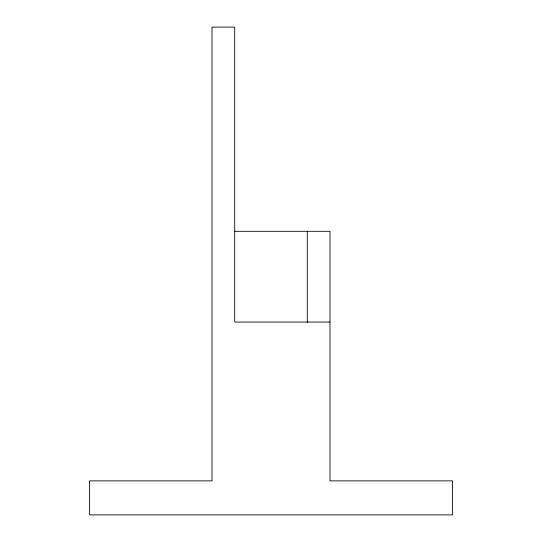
<?xml version="1.0" encoding="UTF-8"?>
<svg xmlns="http://www.w3.org/2000/svg" width="542" height="542" viewBox="0 0 542 542"><rect width="100%" height="100%" fill="white"/><g stroke="black" fill="none" stroke-linecap="round" stroke-linejoin="round"><path stroke-width="0.81" d="M234.7 231.298L329.99 231.298L329.99 480.869L452.509 480.869L452.509 514.9L89.491 514.9L89.491 480.869L212.01 480.869L212.01 27.1L234.7 27.1L234.7 322.05L329.99 322.05M307.3 231.298L307.3 322.585"/></g></svg>
